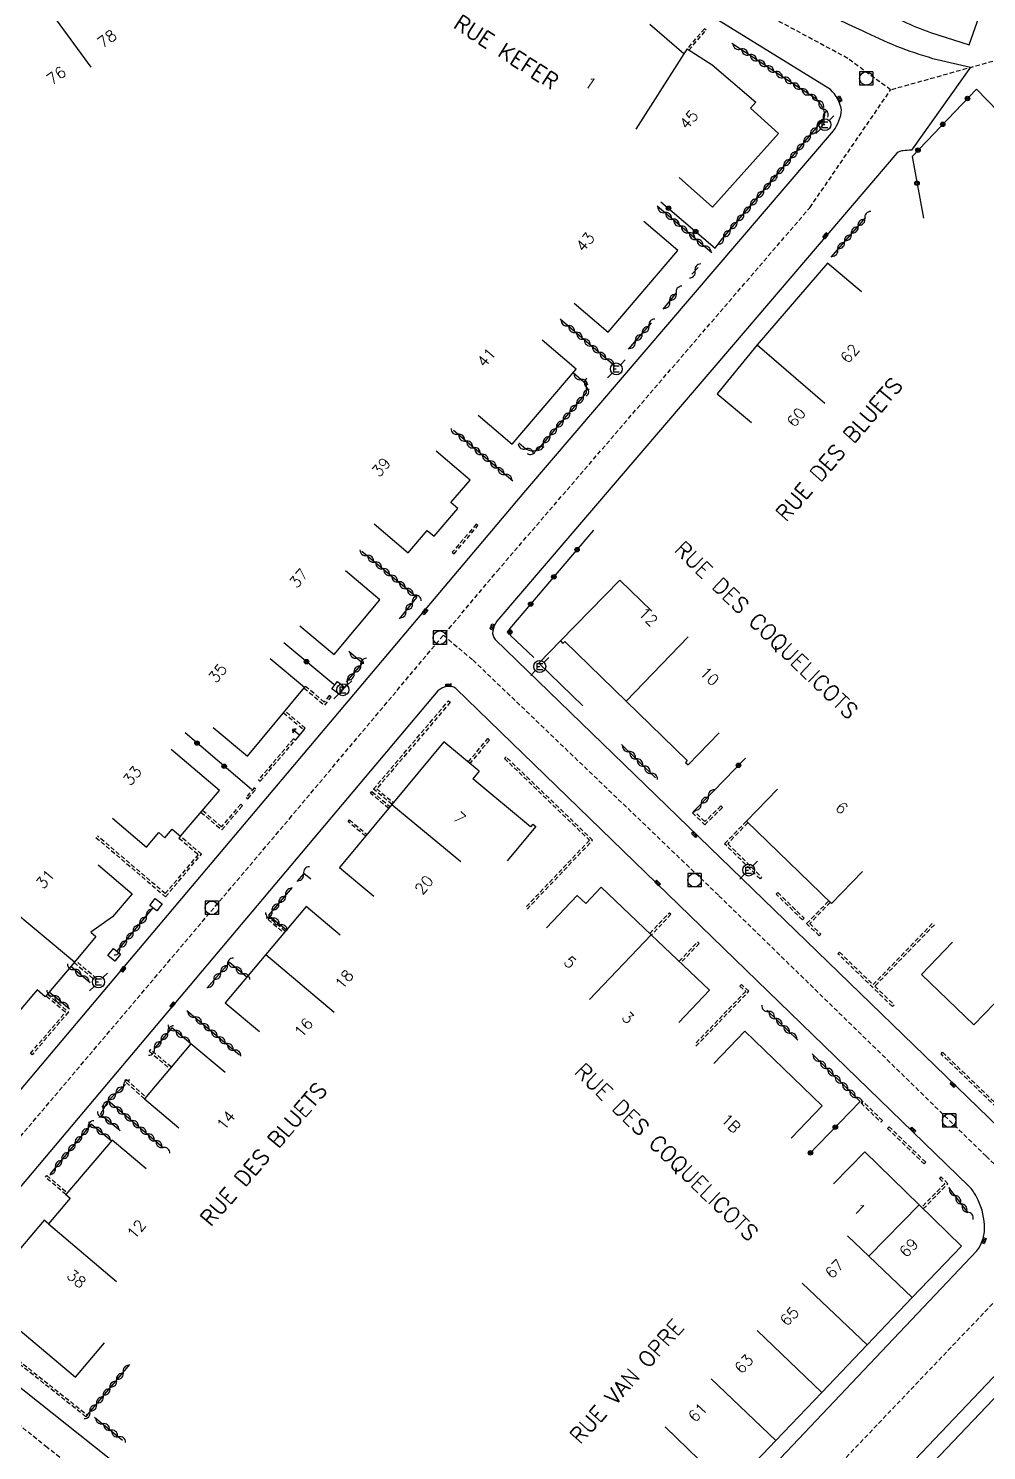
# Model space of a CAD drawing. Header units: millimetres. Extents: x 185000 to 186002, y 127000 to 128000.
# Drawn here: x 185767.9 to 185875, y 127699.4 to 127858.5 of the extents above; entities that cross this region are included whole.
import ezdxf
from ezdxf.enums import TextEntityAlignment as Align

# ---------------------------------------------------------------- set-up
doc = ezdxf.new("R2010")
doc.units = ezdxf.units.MM
doc.linetypes.add('DASHED', pattern=[0.75, 0.5, -0.25])
doc.layers.get('0').update_dxf_attribs({"linetype": 'CONTINUOUS'})
for name, color, linetype in [('W0001', 6, 'DASHED'), ('W0008', 7, 'CONTINUOUS'), ('W0100', 7, 'CONTINUOUS'), ('W0112', 1, 'DASHED'), ('W0310', 3, 'CONTINUOUS'), ('W0322', 7, 'CONTINUOUS'), ('W0334', 7, 'CONTINUOUS'), ('W0400', 7, 'CONTINUOUS'), ('W0420', 7, 'CONTINUOUS'), ('W0471', 7, 'CONTINUOUS'), ('W0989', 7, 'CONTINUOUS'), ('W0991', 7, 'CONTINUOUS'), ('W1102', 7, 'CONTINUOUS')]:
    doc.layers.add(name, color=color, linetype=linetype)
doc.styles.get("Standard").update_dxf_attribs({"font": 'romans.shx', "width": 0.85})

# ---------------------------------------------------------------- blocks, each defined once
blk = doc.blocks.new('t322o')
at = {"color": 0, "linetype": 'Continuous'}
for radius in [0.25, 0.150337]:
    blk.add_circle((0, 0), radius, dxfattribs=at)
blk = doc.blocks.new('t310o')
at = {"color": 0, "linetype": 'Continuous'}
for centre, start, end in [((-0.4999987064074958, 0.3750017247803044), 216.8699, 323.1304), ((0.5000012935925042, -0.3749982752196956), 36.8699, 143.1303)]:
    blk.add_arc(centre, 0.625, start, end, dxfattribs=at)
blk = doc.blocks.new('T471')
for p, q in [((-0.333334, 0.333334), (-0.333334, -0.333334)), ((-0.333334, 0.333334), (0.333334, 0.333334)), ((-0.333334, 0), (0, 0)), ((0.500001, 0.500001), (1.000002, 1.000002)), ((-0.500001, -0.500001), (-1.000002, -1.000002)), ((-0.333334, -0.333334), (0.333334, -0.333334))]:
    blk.add_line(p, q)
blk.add_ellipse((0, 0), major_axis=(0.4714054636000732, 0.4714054636000732), ratio=1, start_param=5.497787143782138, end_param=11.78097245096172)
blk = doc.blocks.new('T420')
for p, q in [((0.7499999999708962, 0.75), (-0.7500000000291038, 0.75)), ((-0.7500000000291038, 0.75), (-0.7500000000291038, -0.75)), ((0.75, 0.75), (0.75, -0.75)), ((0.7499999999708962, -0.75), (-0.7500000000291038, -0.75))]:
    blk.add_line(p, q)
blk.add_ellipse((0, 0), major_axis=(-0.5303300858918937, 0.5303300858918937), ratio=0.9999999999925214, start_param=3.926990816990981, end_param=10.21017612417057)
blk = doc.blocks.new('T400')
for p, q in [((-0.15, 0.3), (0.15, 0.3)), ((-0.15, -0.25), (-0.15, 0.3)), ((-0.15, 0.15), (0.15, 0.15)), ((-0.15, 0), (0.15, 0)), ((0.15, 0.3), (0.15, -0.25)), ((-0.15, -0.15), (0.15, -0.15)), ((-0.15, -0.25), (-0.15, -0.3)), ((-0.15, -0.3), (0.15, -0.3)), ((0.15, -0.3), (0.15, -0.25))]:
    blk.add_line(p, q)
blk = doc.blocks.new('t112o')
at = {"color": 0, "linetype": 'Continuous'}
for p, q in [((-0.5, 0.5), (0.5, 0.5)), ((-0.5, -0.5), (-0.5, 0.5)), ((0.5, 0.5), (0.5, -0.5)), ((0.5, -0.5), (-0.5, -0.5))]:
    blk.add_line(p, q, dxfattribs=at)

msp = doc.modelspace()

# ---------------------------------------------------------------- linework, layer by layer
at = {"layer": 'W0001'}
for points in [[(185704.8810626359, 127660.8619833073), (185723.9915918793, 127683.3598438254), (185748.3782272385, 127712.2961481872), (185753.8781905512, 127719.0375813846), (185797.0477216677, 127770.0650425277), (185820.2928554609, 127797.7567759992), (185855.2643257227, 127838.4128022422), (185864.2966031703, 127851.577695545), (185859.5190138668, 127855.1108128071), (185851.2171820966, 127859.5705295751), (185836.6889744834, 127868.8011062606), (185832.3305127369, 127872.0162521383), (185824.2362254846, 127880.4171137586)], [(185824.6780115964, 127662.2514595553), (185889.344916495, 127730.1468498421), (185914.1517971923, 127756.1462004184), (185937.2083161956, 127780.3961756451), (185952.1165881454, 127795.5976536214), (185943.6061988683, 127803.0777450916), (185922.7225466415, 127823.225733737), (185911.6771456772, 127833.2394060082), (185880.0498799115, 127855.9812975061), (185864.2966031703, 127851.577695545)], [(185814.2745725159, 127790.5872458623), (185817.5947606058, 127787.8001969242), (185845.0945825431, 127761.4567521411), (185874.9811812151, 127732.3130173055), (185883.594462399, 127724.1093052003)], [(185817.3105677704, 127661.6917859385), (185812.7082790154, 127665.6120113484), (185794.9116019403, 127680.0336055193), (185769.9687711333, 127699.7431203987), (185754.5083368829, 127712.104486343), (185747.0186159748, 127718.6972163265), (185721.1825142719, 127739.0247983079), (185714.001, 127744.82815)]]:
    msp.add_lwpolyline(points, dxfattribs=at)
at = {"layer": 'W0008', "flags": 128}
for points in [[(185715.8451, 127747.2267), (185718.3117, 127745.1945, 0.0057), (185721.9276, 127742.2494), (185749.0051, 127720.6927, 0.1971), (185750.1276, 127720.3866, 0.083), (185750.9263, 127720.6853), (185779.2213, 127754.2609), (185823.5027, 127806.763), (185857.8985, 127847.0218, 0.1426), (185858.8135, 127849.3667, 0.1456), (185857.5839, 127851.6214), (185833.4414, 127866.5457, -0.01659999999997399), (185829.1067, 127869.6893), (185825.496, 127872.98)], [(185858.371, 127859.5183, 0.0106), (185861.5794, 127858.0225, 0.0499), (185869.5023, 127854.9716), (185873.2374, 127854.1148), (185866.6218, 127844.8539, 0.0193), (185865.6919, 127844.7745, 0.1797), (185864.99, 127844.496), (185861.2897, 127840.1895), (185846.7416, 127823.1129), (185820.2554, 127792.1745, 0.1101), (185819.7984, 127791.0468, 0.22), (185820.0709, 127790.1182), (185878.8916, 127733.1119, 0.1182)], [(185968.4598, 127798.0313), (185966.7301, 127799.2199), (185967.9847, 127800.7258, 0.1166), (185966.0277, 127801.4254, 0.102), (185964.9576, 127801.211, 0.1059), (185963.6572, 127800.2942), (185946.1225, 127781.7768), (185885.8883, 127718.1782), (185829.4436, 127658.837, 0.1269000000008224), (185828.2723, 127657.0244, 0.1006772738097678), (185828.525, 127655.0219, 0.1427), (185829.1485, 127654.161), (185855.1037530146, 127635.7297082341)], [(185869.8280477329, 127682.5518000362), (185892.8016, 127715.2026), (185896.8225, 127712.2109, 0.223), (185897.5744, 127711.9698, 0.2243), (185897.938, 127712.4596, 0.1711), (185897.9333, 127712.8926), (185897.3469, 127714.2851), (185890.6995, 127720.7867), (185861.5948, 127690.2312), (185861.5832, 127689.4822)]]:
    msp.add_lwpolyline(points, format="xyb", dxfattribs=at)
msp.add_lwpolyline([(185852.6513, 127699.2495), (185873.9263, 127721.7237, 0.1977), (185874.7862, 127724.6614, 0.1138), (185873.897, 127727.7809, 0.0774), (185873.0528, 127728.9625), (185815.6704, 127784.6151, 0.2353), (185814.6069, 127784.8771, 0.1145), (185813.6657, 127784.359), (185756.9532, 127717.0253, 0.1358), (185756.4772, 127715.5303, 0.1966), (185757.3566, 127714.0624), (185816.0912, 127667.3882, 0.1768), (185819.4422, 127666.4464, 0.0933), (185821.3603, 127666.8678, 0.058), (185823.1273, 127668.0057)], format="xyb", close=True, dxfattribs=at)
at = {"layer": 'W0100'}
for p, q in [((185841.5304, 127856.1729), (185841.1807310871, 127855.6249660155)), ((185798.7553, 127784.7392), (185794.9152934225, 127787.9414413221)), ((185798.6721056435, 127780.0212604657), (185797.7079, 127778.8396)), ((185818.2775, 127775.3885), (185817.5744801973, 127774.5424721298)), ((185824.2939, 127769.46), (185824.0368533258, 127769.1535248668))]:
    msp.add_line(p, q, dxfattribs=at)
at = {"layer": 'W0100', "flags": 128}
msp.add_lwpolyline([(185833.3854271298, 127881.3966930846, 0.02923435768454135), (185843.1364, 127872.7375, 0.0211), (185853.5764, 127865.5582), (185862.5393, 127860.6958, -0.0006), (185865.6875, 127859.2786, 0.0281), (185868.7652, 127858.0203), (185873.0768, 127856.6282), (185874.8812, 127861.7507), (185870.2746, 127866.338), (185869.4193, 127867.2109), (185865.9201216132, 127870.782419371)], format="xyb", dxfattribs=at)
for points in [[(185841.1807310871, 127855.6249660155), (185837.3743, 127858.9003)], [(185828.9056802921, 127827.748360011), (185832.7053, 127824.4983), (185840.4975, 127833.6081), (185836.697880292, 127836.858160011)], [(185861.0536046101, 127829.0031989016), (185857.2273, 127832.2218), (185849.3578, 127823.0578), (185844.9165, 127817.5866), (185848.7428046101, 127814.3679989016)], [(185818.1801145517, 127815.2063161215), (185821.9866, 127811.9643), (185829.1177, 127820.337), (185825.3112145517, 127823.5790161215)], [(185806.5167011844, 127803.0563568381), (185810.3223, 127799.8133), (185812.4559393452, 127802.3170413065), (185813.228, 127801.6582), (185815.8827, 127804.7691), (185815.108525014, 127805.4297455801), (185817.2576, 127807.9516), (185813.4520011845, 127811.1946568381)], [(185798.2173854279, 127791.6559491167), (185802.0507, 127788.4457), (185807.1778, 127794.5679), (185803.3444854279, 127797.7781491167)], [(185788.5179934225, 127780.2700413221), (185792.358, 127777.0678), (185798.7553, 127784.7392)], [(185818.2775, 127775.3885), (185814.315, 127778.6812), (185808.5251, 127771.6483), (185802.6451, 127764.6108), (185806.4820693723, 127761.404920084)], [(185777.2718699424, 127770.1373264792), (185781.0779310101, 127766.894812154), (185782.4548227039, 127768.51100667), (185783.1246894518, 127767.9403241487), (185783.9349210995, 127768.8913734953), (185784.8636, 127768.1002), (185789.2215, 127773.2155), (185783.8168932838, 127777.8198703416)], [(185824.0368533258, 127769.1535248668), (185817.5744801973, 127774.5424721298)], [(185851.6467552611, 127773.3799473137), (185848.1670314878, 127769.7894706795), (185857.6754, 127760.5744), (185861.1551237734, 127764.1648766343)], [(185840.5997662945, 127747.2663649702), (185844.044, 127750.8909), (185837.5061, 127757.0945), (185831.9221, 127762.4098), (185830.1999831473, 127760.5975324851), (185829.2576040395, 127761.4930332485), (185825.8133703341, 127757.8684982187)], [(185802.7388645582, 127757.0284025519), (185798.9118, 127760.2461), (185794.4065, 127754.8738), (185789.8686, 127749.4903), (185793.6956645582, 127746.2726025519)], [(185871.2262343719, 127756.2444198983), (185867.754, 127752.6467), (185873.5969434422, 127747.0075536443), (185877.0691778141, 127750.6052735426)], [(185853.1869277374, 127734.3482838716), (185856.6573, 127737.9478), (185848.003, 127746.2916), (185844.5326277374, 127742.6920838716)], [(185789.8609171393, 127741.6635314108), (185786.0361, 127744.8839), (185780.8559, 127738.7314), (185784.6807171393, 127735.5110314108)], [(185797.2088191717, 127695.2904674192), (185794.088, 127691.384), (185821.5738, 127669.426), (185835.5432, 127684.0392), (185841.12, 127689.7719), (185846.275, 127695.0848), (185851.4638, 127700.5262), (185856.6053, 127705.8948), (185861.6646, 127711.2115), (185866.7112, 127716.5184), (185872.2251, 127722.2508), (185867.4861, 127726.8766), (185861.418, 127732.7957), (185857.9266822154, 127729.2164961602)]]:
    msp.add_lwpolyline(points, dxfattribs=at)
at = {"layer": 'W0100'}
for points in [[(185841.5303999995, 127856.1729000004), (185844.3308, 127854.3858), (185849.2127, 127850.2042), (185848.6163294371, 127849.5376730248), (185851.7648, 127846.7206), (185844.3681245022, 127838.4537872965), (185840.6419299413, 127841.7877750131)], [(185837.5917549403, 127793.2748431484), (185834.0049, 127796.7583), (185827.3916, 127789.9487), (185827.6361, 127789.6648), (185827.8449439961, 127789.8801698802), (185834.7082164282, 127783.2248602371), (185841.5607439961, 127776.5799698802), (185841.3519, 127776.3646), (185841.6426, 127776.0829), (185845.1233332676, 127779.6723980039)], [(185798.1900028218, 127779.4304302329), (185797.4152082925, 127780.0626433595), (185797.4555364032, 127779.6646814976), (185797.8131701544, 127780.1029714702), (185797.4152082925, 127780.0626433595)], [(185824.2939000001, 127769.4599999999), (185824.6219, 127769.1849), (185821.4088165722, 127765.353960835)], [(185775.6625852496, 127764.9062607763), (185779.4837, 127761.6815), (185777.2822, 127759.1083), (185774.8344498163, 127757.3645546158), (185775.4096, 127756.8832), (185773.0022, 127754.0067), (185769.7427, 127750.1391), (185768.8256324599, 127750.9130425863), (185764.9911198727, 127746.3694148183), (185761.1700051222, 127749.5941755945)], [(185781.0379870402, 127730.8945550132), (185777.2199, 127734.1229), (185772.0605, 127728.021), (185772.533942793, 127727.6206852216), (185770.1098515388, 127724.7645876516), (185769.6435, 127725.1604), (185762.405, 127716.6319), (185773.1449, 127707.6005), (185776.3629248208, 127711.4272892877)]]:
    msp.add_lwpolyline(points, dxfattribs=at)
at = {"layer": 'W0112'}
for p, q in [((185783.2094, 127761.3539), (185783.1997, 127761.3379)), ((185783.4229, 127761.2237), (185783.4131, 127761.2077))]:
    msp.add_line(p, q, dxfattribs=at)
for points in [[(185841.7432767733, 127856.0370508065), (185843.6576419434, 127858.2657014631), (185843.468, 127858.4286), (185841.5303999995, 127856.1729000004)], [(185798.7002802063, 127784.6732223461), (185801.0003, 127782.7552), (185801.7094, 127783.6978), (185801.5096189417, 127783.8480914793), (185800.9585387037, 127783.1155456715), (185798.8603922724, 127784.865222675), (185798.7553, 127784.7392)], [(185808.541580535, 127771.6683186453), (185806.4634, 127773.3792), (185814.8599, 127783.2644), (185815.0504411278, 127783.1025541517), (185806.8182959816, 127773.4108491319), (185808.7004762754, 127771.8613267893)], [(185796.4005859937, 127781.9155160978), (185798.6721056435, 127780.0212604657), (185798.8322177097, 127780.2132607946), (185796.5606980598, 127782.1075164266)], [(185817.0559239684, 127776.4035872932), (185819.2377938314, 127779.0292924385), (185819.4300728928, 127778.8695152106), (185817.2482030298, 127776.2438100653)], [(185823.6305081971, 127759.9427745837), (185830.9723, 127767.6689), (185821.2976, 127776.9728), (185821.124310203, 127776.7926038673), (185830.6198859104, 127767.6609629043), (185823.4492814456, 127760.114986269)], [(185787.1665976177, 127770.8034570077), (185789.4929, 127768.8216), (185791.7951, 127771.5255), (185791.604750199, 127771.687570828), (185789.4646677734, 127769.1740755318), (185787.3287233339, 127770.9937600611)], [(185808.1659089571, 127771.2184008565), (185806.1313552393, 127772.9183192736), (185806.2916492352, 127773.1101677422), (185808.3262029529, 127771.4102493251)], [(185805.5714992028, 127768.113271835), (185803.6119441201, 127769.7505270942), (185803.7722381159, 127769.9423755628), (185805.7317931986, 127768.3051203036)], [(185848.3465553195, 127769.6154844908), (185846.079381696, 127767.2761511267), (185849.8749729088, 127763.5190758846), (185849.6991, 127763.3414), (185845.7277, 127767.2725), (185848.1670314878, 127769.7894706795)], [(185775.4210323036, 127767.9648145415), (185783.1997, 127761.3379), (185787.2136, 127766.1076), (185784.8636, 127768.1002), (185784.7019188353, 127767.9095191122), (185786.861945858, 127766.078000029), (185783.170367231, 127761.6913131218), (185775.5831580199, 127768.1551175949)], [(185857.5435499993, 127760.7021829182), (185855.2519427276, 127758.3376382302), (185856.4961861758, 127757.1608301456), (185856.3244, 127756.9792), (185854.8963, 127758.3299), (185857.3640261676, 127760.8761691069)], [(185796.5961184484, 127757.4847886557), (185794.835565965, 127758.959901063), (185794.6810219988, 127758.7833794936), (185796.4354758492, 127757.2932319922)], [(185837.3556155353, 127757.2377432083), (185839.5535058493, 127759.5467416682), (185839.7345855944, 127759.374375413), (185837.5367413855, 127757.065425389)], [(185869.1905221588, 127758.209128135), (185862.5275861616, 127751.3341238038), (185862.5275990765, 127751.3341113405), (185864.6801990765, 127749.2476113405), (185864.5062, 127749.0681), (185862.3536, 127751.1546), (185858.4021, 127754.9679), (185858.5757028815, 127755.1477945234), (185862.3476912482, 127751.5077271), (185869.0106357733, 127758.3827402305)], [(185840.6431159716, 127754.117887895), (185842.7029047688, 127756.2886747248), (185842.8842571623, 127756.1165953555), (185840.8244683651, 127753.9458085257)], [(185772.9765399988, 127753.9760399546), (185775.3230230189, 127752.0122216954), (185775.4834745575, 127752.2039384233), (185773.1369915374, 127754.1677566825)], [(185842.5260769732, 127744.6266433698), (185848.4496, 127750.7706), (185847.6169, 127751.5268), (185847.4488291754, 127751.3417265067), (185848.0908481347, 127750.7586897143), (185842.3461011668, 127744.8001619829)], [(185769.9917975909, 127750.4346698243), (185772.3478, 127748.4491), (185768.2812, 127743.6518), (185768.0904975029, 127743.8134556761), (185771.9949777667, 127748.4195057349), (185769.8306892372, 127750.2435047166)], [(185783.8509873038, 127742.2886515803), (185781.5279552133, 127744.2445671976), (185781.3669367838, 127744.0533263406), (185783.6899688743, 127742.0974107234)], [(185877.2041, 127736.764), (185869.9354, 127743.7621), (185870.1087925655, 127743.9421972466), (185877.3686357635, 127736.9526243265)], [(185780.8559, 127738.7314), (185778.641262833, 127740.7289560237), (185778.8087068813, 127740.9145967808), (185781.0233440482, 127738.9170407571)], [(185772.0675432878, 127728.0293299294), (185769.7712678352, 127729.9709224777), (185769.9326850845, 127730.1618268297), (185772.2289605371, 127728.2202342815)], [(185867.9491745242, 127726.4245868888), (185870.7029, 127729.2457), (185869.9219, 127730.0059), (185869.7475249587, 127729.8267538447), (185870.3491264007, 127729.2411745666), (185867.7702740539, 127726.5992139821)]]:
    msp.add_lwpolyline(points, dxfattribs=at)
for points in [[(185815.4683, 127799.7033), (185818.1423, 127802.8528), (185817.9517, 127803.0146), (185815.2777, 127799.8651)], [(185797.5182, 127779.0024), (185793.5937, 127774.4282), (185793.7834, 127774.2654), (185797.7079, 127778.8396)], [(185793.1243, 127773.5384), (185792.2299, 127772.4589), (185792.4225, 127772.2994), (185793.3168, 127773.3789)], [(185842.1304, 127770.7294), (185843.5053, 127769.395), (185845.4927, 127771.3163), (185845.3189376189, 127771.4960404654), (185843.505641438, 127769.7430536725), (185842.3045146944, 127770.9087992006)], [(185854.4439, 127758.7603), (185851.5025, 127761.6323), (185851.6772, 127761.8112), (185854.6186, 127758.9392)], [(185860.997, 127738.2796), (185863.2177, 127736.1231), (185863.3919, 127736.3025), (185861.1711, 127738.4589)], [(185868.2308, 127731.6394), (185864.1393, 127735.6122), (185863.9652, 127735.4328), (185868.0566, 127731.4601)], [(185762.5847, 127712.8064), (185774.4468, 127703.3707), (185774.2912, 127703.1751), (185762.4291, 127712.6107)]]:
    msp.add_lwpolyline(points, close=True, dxfattribs=at)
at = {"layer": 'W0310'}
for p, q in [((185844.2973183028, 127833.3588159219), (185838.1802265295, 127838.591159389)), ((185833.451598401, 127820.7024057128), (185827.345984273, 127825.924931609)), ((185822.04816118, 127807.8186775404), (185815.4017545395, 127813.4826152147)), ((185774.7551594193, 127751.7121111664), (185772.5994834663, 127753.5288517209)), ((185772.4648128045, 127748.7550627509), (185770.191162457, 127750.6712286697)), ((185785.5709459213, 127748.6243370204), (185791.4892705249, 127743.6483619134)), ((185776.7712, 127738.541), (185782.9261947809, 127733.2875037718)), ((185774.4468, 127703.3707), (185779.2090914491, 127709.0338899743))]:
    msp.add_line(p, q, dxfattribs=at)
at = {"layer": 'W0310', "flags": 128}
for points in [[(185845.3635, 127834.7711), (185850.7237, 127841.0779), (185856.7824, 127848.2668, 0.2743), (185856.7444, 127849.5027, 0.0716), (185856.0487, 127850.5019), (185846.5518, 127856.7837)], [(185822.7283029104, 127812.0946032243), (185823.4896, 127811.4462, 0.1015), (185824.1675, 127811.1979, 0.2285), (185825.0293, 127811.5408), (185830.2746, 127817.6985), (185830.2956, 127818.6472), (185828.7787889301, 127819.939080925)]]:
    msp.add_lwpolyline(points, format="xyb", dxfattribs=at)
for points in [[(185861.4937, 127837.3048), (185857.6293, 127832.8597)], [(185842.0836, 127830.9627), (185842.7692, 127831.7193)], [(185838.8731, 127827.0515), (185840.3626, 127828.8983)], [(185834.9872, 127822.5934), (185837.5681, 127825.5243)], [(185809.3544, 127792.4265), (185811.3113, 127794.8238), (185805.1743929037, 127799.9632166106)], [(185803.4568, 127785.3712), (185805.2368, 127787.4831), (185803.7075335689, 127788.7720314112)], [(185834.2094, 127778.3764), (185838.0156, 127774.6446)], [(185844.4961, 127773.1674), (185842.3045146944, 127770.9087992006)], [(185799.442525185, 127763.3061747177), (185798.6845, 127763.9584), (185797.8985, 127763.0449)], [(185797.3801, 127762.3789), (185794.7294, 127759.2943), (185796.7162777042, 127757.6280713604)], [(185777.8049, 127755.2499), (185781.7954, 127760.0483)], [(185792.2848310399, 127752.3567756393), (185790.3602, 127753.9791), (185787.8318, 127751.1207)], [(185853.9152, 127745.2917), (185850.4629, 127748.6496)], [(185786.0361, 127744.8839), (185783.91, 127746.6601), (185781.8747, 127744.2857)], [(185860.8854, 127738.4495), (185855.5204, 127743.763)], [(185778.7045, 127740.3375), (185776.7712, 127738.541), (185775.9373, 127737.0272), (185778.1171468083, 127735.1840525176)], [(185777.1359206715, 127734.0235796403), (185774.8978, 127735.916), (185770.2931, 127730.3379)], [(185872.966, 127725.9849), (185870.822, 127728.8179)], [(185775.2658, 127703.1303), (185778.4015, 127700.567)]]:
    msp.add_lwpolyline(points, dxfattribs=at)
at = {"layer": 'W0322'}
for p, q in [((185802.0367110281, 127785.0781016677), (185796.4279367479, 127789.755345939)), ((185792.8085775429, 127773.341674577), (185785.3877460104, 127779.6637361835)), ((185844.4961, 127773.1674), (185848.0656634586, 127776.8505757425)), ((185860.8854, 127738.4495), (185855.1275029586, 127732.477332838))]:
    msp.add_line(p, q, dxfattribs=at)
at = {"layer": 'W0322', "flags": 128}
for points in [[(185883.5458, 127841.7196), (185873.9103, 127851.6726), (185866.6903, 127844.1383), (185867.9722908808, 127837.2282011198)], [(185838.6010041758, 127839.0830872403), (185844.6874, 127833.877), (185845.3635, 127834.7711)], [(185831.0735, 127802.3332), (185821.6802, 127791.3019), (185821.7454, 127790.589), (185824.4088, 127788.1059)]]:
    msp.add_lwpolyline(points, dxfattribs=at)
at = {"layer": 'W0334', "flags": 128}
msp.add_lwpolyline([(185827.3916, 127789.9487), (185824.9632, 127787.4838), (185829.8732, 127782.6785)], dxfattribs=at)
at = {"layer": 'W1102'}
for p, q in [((185768.9574, 127862.2147), (185774.8301196769, 127854.120803312)), ((185841.1807310871, 127855.6249660155), (185835.8012093502, 127847.1952124081)), ((185849.3578, 127823.0578), (185856.9443729467, 127816.5429008507)), ((185834.7082164282, 127783.2248602371), (185841.6696829634, 127790.4038562449)), ((185808.5251, 127771.6483), (185816.2454257612, 127765.2924703814)), ((185773.0022, 127754.0067), (185765.3555956929, 127760.4510341449)), ((185837.5061, 127757.0945), (185830.6229252269, 127749.8404042574)), ((185794.4065, 127754.8738), (185802.0687665381, 127748.4480960308)), ((185867.4861, 127726.8766), (185861.8695324303, 127721.1225869184)), ((185770.1098515388, 127724.7645876516), (185777.7339739148, 127718.2936713335)), ((185866.7112, 127716.5184), (185859.464646507, 127723.4095147483)), ((185861.6646, 127711.2115), (185854.4203471709, 127718.1050332703)), ((185856.6053, 127705.8948), (185849.3831278689, 127712.8114631918)), ((185851.4638, 127700.5262), (185844.2267489573, 127707.4272935514)), ((185846.275, 127695.0848), (185839.0980871648, 127702.048414159))]:
    msp.add_line(p, q, dxfattribs=at)

# ---------------------------------------------------------------- block references
at = {"layer": 'W0112'}
for p, rotation in [((185802.5196, 127784.7007999999), 232.7228544340022), ((185782.1394, 127760.4491), 323.2896376451973), ((185777.4547897344, 127754.8464983798), 321.6271260505393)]:
    msp.add_blockref('t112o', p, dxfattribs=dict(at, rotation=rotation))
at = {"layer": 'W0310'}
for p, rotation in [((185847.5151276738, 127856.1464992523), 146.517040052299), ((185848.4784553476, 127855.5092985045), 146.517040052299), ((185849.4417830213, 127854.8720977568), 146.517040052299), ((185850.4051106951, 127854.2348970091), 146.517040052299), ((185851.3684383689, 127853.5976962613), 146.517040052299), ((185852.3317660427, 127852.9604955136), 146.517040052299), ((185853.2950937165, 127852.3232947658), 146.517040052299), ((185854.2584213903, 127851.6860940181), 146.517040052299), ((185855.2217490641, 127851.0488932704), 146.517040052299), ((185856.1579815709, 127850.3802847069), 130.8461085645121), ((185856.7930147398, 127849.4190038964), 117.8611553456538), ((185856.0675779321, 127847.4186338318), 49.87629959469812), ((185856.8037768228, 127848.3072859149), 63.24812359745431), ((185854.578921568, 127845.6522810274), 49.87629959469812), ((185855.3232497501, 127846.5354574296), 49.87629959469812), ((185853.0902652039, 127843.885928223), 49.87629959469812), ((185853.834593386, 127844.7691046252), 49.87629959469812), ((185852.3459370219, 127843.0027518208), 49.87629959469812), ((185850.8572806577, 127841.2363990164), 49.87629959469812), ((185851.6016088398, 127842.1195754186), 49.87629959469812), ((185849.3619634018, 127839.4756835943), 49.63852258591922), ((185850.1099503385, 127840.3557634444), 49.63852258591922), ((185839.0310453876, 127837.8633990972), 139.4574932059769), ((185847.8659895284, 127837.7155238941), 49.63852258591922), ((185848.6139764651, 127838.5956037442), 49.63852258591922), ((185839.9087575402, 127837.1126352346), 139.4574932059769), ((185840.7864696927, 127836.3618713721), 139.4574932059769), ((185846.3700156549, 127835.955364194), 49.63852258591922), ((185847.1180025917, 127836.8354440441), 49.63852258591922), ((185860.6604417186, 127836.3463287272), 228.9975514508892), ((185861.4182271483, 127837.217985909), 228.9975514508892), ((185841.6641818452, 127835.6111075095), 139.4574932059769), ((185842.5418939978, 127834.860343647), 139.4574932059769), ((185845.6220287182, 127835.0752843439), 49.63852258591922), ((185859.1448708593, 127834.6030143636), 228.9975514508892), ((185859.902656289, 127835.4746715454), 228.9975514508892), ((185843.4196061503, 127834.1095797845), 139.4574932059769), ((185858.3870854297, 127833.7313571818), 228.9975514508892), ((185842.4264, 127831.341), 51.11277485805891), ((185839.5981968983, 127827.9505325289), 51.11277485805891), ((185840.3232937966, 127828.8495650578), 51.11277485805891), ((185828.1853254859, 127825.2069888881), 139.457493205984), ((185837.2771295903, 127825.193870625), 48.63341088932017), ((185829.0630376384, 127824.4562250256), 139.457493205984), ((185829.9407497909, 127823.705461163), 139.457493205984), ((185835.7505098634, 127823.4602235417), 48.63341088932017), ((185836.5138197269, 127824.3270470834), 48.63341088932017), ((185830.8184619434, 127822.9546973005), 139.457493205984), ((185831.696174096, 127822.2039334379), 139.457493205984), ((185832.5738862485, 127821.4531695754), 139.457493205984), ((185829.6580870686, 127819.190175201), 139.5786802621913), ((185830.2885715497, 127818.3296813901), 88.73193326618782), ((185829.9350270232, 127817.2998595945), 49.57472008617427), ((185828.4370940278, 127815.5413668475), 49.57472008617427), ((185829.1860605255, 127816.420613221), 49.57472008617427), ((185826.9391610324, 127813.7828741005), 49.57472008617427), ((185827.6881275301, 127814.662120474), 49.57472008617427), ((185815.8945078953, 127813.0627004476), 139.5630134183912), ((185816.7736012217, 127812.313554318), 139.5630134183912), ((185825.441228037, 127812.0243813535), 49.57472008617427), ((185826.1901945347, 127812.903627727), 49.57472008617427), ((185817.6526945481, 127811.5644081884), 139.5630134183912), ((185818.5317878745, 127810.8152620588), 139.5630134183912), ((185823.4994910301, 127811.4401333071), 328.6620367482799), ((185824.600121691, 127811.2567937246), 19.54949163253534), ((185819.4108812009, 127810.0661159292), 139.5630134183912), ((185820.2899745273, 127809.3169697996), 139.5630134183912), ((185821.1690678537, 127808.56782367), 139.5630134183912), ((185805.7143485771, 127799.5110251218), 140.0551599624034), ((185806.5998442432, 127798.7694575758), 140.0551599624034), ((185807.4853399094, 127798.0278900299), 140.0551599624034), ((185808.3708355755, 127797.2863224839), 140.0551599624034), ((185809.2563312417, 127796.5447549379), 140.0551599624034), ((185810.1418269078, 127795.803187392), 140.0551599624034), ((185811.027322574, 127795.061619846), 140.0551599624034), ((185810.084777019, 127793.3212482384), 50.77546746461746), ((185810.815154038, 127794.2159964768), 50.77546746461746), ((185804.5906849329, 127788.0276735212), 139.8743722765503), ((185805.0370156313, 127787.2460637032), 49.87437227637113), ((185803.5482998513, 127785.4797609753), 49.87437227637113), ((185804.2926577413, 127786.3629123392), 49.87437227637113), ((185835.0341290668, 127777.5677919575), 315.5654905256698), ((185835.8588581335, 127776.759183915), 315.5654905256698), ((185836.6835872003, 127775.9505758725), 315.5654905256698), ((185837.5083162671, 127775.14196783), 315.5654905256698), ((185843.9131512971, 127772.5666255729), 225.8627537491102), ((185843.1088329957, 127771.7377123868), 225.8627537491102), ((185798.6518202011, 127763.9204190887), 229.2904105050124), ((185796.627330341, 127761.5029075112), 229.3264293783116), ((185795.121791023, 127759.7509225335), 229.3264293783116), ((185795.874560682, 127760.6269150223), 229.3264293783116), ((185780.3183587345, 127758.2722231154), 50.25202688088274), ((185781.0568793673, 127759.1602615577), 50.25202688088274), ((185795.1530782508, 127758.9389963827), 320.0162443510128), ((185796.038070036, 127758.1968275742), 320.0162443510128), ((185778.8413174691, 127756.4961462307), 50.25202688088274), ((185779.5798381018, 127757.384184673), 50.25202688088274), ((185778.1027968363, 127755.6081077884), 50.25202688088274), ((185790.1275244627, 127753.7160562744), 228.5056077106452), ((185790.9747991331, 127753.4610375116), 139.8715408799728), ((185772.9887938244, 127753.2007523539), 139.8767918828123), ((185773.8719766219, 127752.4564317601), 139.8767918828123), ((185788.5970414876, 127751.9858187581), 228.5056077106452), ((185789.3622829752, 127752.8509375163), 228.5056077106452), ((185791.8579137119, 127752.7166359797), 139.8715408799728), ((185770.6984472096, 127750.2437039384), 139.8767918828188), ((185771.5816300071, 127749.4993833446), 139.8767918828188), ((185850.6034014167, 127748.5129404666), 135.794158058305), ((185786.4549978342, 127747.8810489099), 319.9437404593081), ((185787.3390497471, 127747.1377607993), 319.9437404593081), ((185851.4313510625, 127747.70763035), 135.794158058305), ((185852.2593007083, 127746.9023202333), 135.794158058305), ((185782.7062705788, 127745.2558180083), 229.3973143235742), ((185783.4579559054, 127746.1327411348), 229.3973143235742), ((185784.2633350105, 127746.3649146157), 140.1237280658744), ((185785.1497175052, 127745.6244073078), 140.1237280658744), ((185788.2231016601, 127746.3944726888), 319.9437404593081), ((185789.107153573, 127745.6511845783), 319.9437404593081), ((185853.0872503542, 127746.0970101167), 135.794158058305), ((185781.9545852522, 127744.3788948818), 229.3973143235742), ((185789.9912054859, 127744.9078964678), 319.9437404593081), ((185790.8752573989, 127744.1646083573), 319.9437404593081), ((185856.341037589, 127742.95023992), 135.2763224954167), ((185857.161675178, 127742.1374798401), 135.2763224954167), ((185857.9823127669, 127741.3247197601), 135.2763224954167), ((185858.8029503559, 127740.5119596802), 135.2763224954167), ((185777.6444570568, 127739.3524655266), 222.8994716152636), ((185778.4905513556, 127740.1386903276), 222.8994716152636), ((185859.6235879448, 127739.6991996002), 135.2763224954167), ((185860.4442255338, 127738.8864395203), 135.2763224954167), ((185776.2318028399, 127737.5618185383), 241.1511532517563), ((185776.7983627581, 127738.5662407257), 222.8994716152636), ((185777.6497060998, 127737.7911653298), 319.5181221099741), ((185776.3531905957, 127736.6755479015), 319.784146858957), ((185777.235168702, 127735.9298002096), 319.784146858957), ((185778.5282121995, 127737.0413306596), 319.5181221099741), ((185779.4067182993, 127736.2914959894), 319.5181221099741), ((185773.8225297422, 127734.6134254512), 230.4604585821383), ((185774.5578149719, 127735.5041446163), 230.4604585821383), ((185775.371964459, 127735.5150750242), 139.7841468583111), ((185776.2539425653, 127734.7693273322), 139.7841468583111), ((185780.2852243991, 127735.5416613191), 319.5181221099741), ((185781.1637304989, 127734.7918266489), 319.5181221099741), ((185772.3519592829, 127732.831987121), 230.4604585821383), ((185773.0872445126, 127733.7227062861), 230.4604585821383), ((185782.0422365987, 127734.0419919787), 319.5181221099741), ((185782.9207426985, 127733.2921573085), 319.5181221099741), ((185770.8813888236, 127731.0505487908), 230.4604585821383), ((185771.6166740533, 127731.9412679559), 230.4604585821383), ((185871.5189986311, 127727.8969125364), 127.1182509104457), ((185872.2159972623, 127726.9759250727), 127.1182509104457), ((185872.9129958934, 127726.0549376091), 127.1182509104457), ((185777.7223639819, 127707.2659133234), 49.9388391184858), ((185778.4657277155, 127708.1499016489), 49.9388391184858), ((185776.2356365146, 127705.4979366725), 49.9388391184858), ((185776.9790002482, 127706.3819249979), 49.9388391184858), ((185775.492272781, 127704.613948347), 49.9388391184858), ((185774.7489090474, 127703.7299600215), 49.9388391184858), ((185776.160038247, 127702.399298661), 320.7354773396714), ((185777.054276494, 127701.6682973221), 320.7354773396714), ((185777.9485147411, 127700.9372959831), 320.7354773396714)]:
    msp.add_blockref('t310o', p, dxfattribs=dict(at, rotation=rotation))
at = {"layer": 'W0322'}
for p, rotation in [((185872.8978997034, 127850.6161280395), 226.2203452758686), ((185870.1303523477, 127847.728104211), 226.2203452758686), ((185867.362804992, 127844.8400803825), 226.2203452758686), ((185867.2426446065, 127841.1610901743), 280.5102584720531), ((185839.4598442326, 127838.3484658995), 319.4574932059239), ((185842.4995399989, 127835.7484178907), 319.4574932059239), ((185829.2284052895, 127800.1663583916), 229.5851598581462), ((185826.6351367901, 127797.1208767401), 229.5851598581462), ((185824.0418682907, 127794.0753950885), 229.5851598581462), ((185821.7127358134, 127790.9461518194), 275.2255872129482), ((185798.9647057661, 127787.6398947254), 140.1747464261457), ((185786.7188798345, 127778.5296974972), 139.5711808100513), ((185847.2798790187, 127776.0397813074), 45.89745016692228), ((185789.7637286887, 127775.9356860371), 139.5711808100513), ((185858.1091021899, 127735.5698870972), 226.0464911500516), ((185855.3328043798, 127732.6902741945), 226.0464911500516)]:
    msp.add_blockref('t322o', p, dxfattribs=dict(at, rotation=rotation))
at = {"layer": 'W0400'}
for p, rotation in [((185858.5975, 127850.5813), 27.82660757924208), ((185857.0118, 127835.2679), 141.2705814390757), ((185812.2151, 127793.2447), 319.9188109570636), ((185819.730424514, 127791.5360143111), 341.8965533911056), ((185814.8436, 127784.9945), 92.35253031410214), ((185842.3524, 127768.3017), 225.8819266575111), ((185838.231, 127762.8646), 225.1343441217581), ((185778.4646, 127753.2312), 140.9164851396437), ((185783.999, 127749.2749), 319.7794625115167), ((185871.2611, 127740.3187), 45.76137752485412), ((185866.7936, 127735.2504), 46.19635447556562), ((185874.7263, 127722.8921), 340.326465770417)]:
    msp.add_blockref('T400', p, dxfattribs=dict(at, rotation=rotation))
at = {"layer": 'W0420'}
for p in [(185861.5749, 127852.8673), (185813.8764, 127790.3153), (185842.3617, 127763.1967), (185788.3774, 127760.1002), (185870.835, 127736.3114)]:
    msp.add_blockref('T420', p, dxfattribs=at)
at = {"layer": 'W0471'}
for p in [(185856.9448, 127847.6969), (185833.6202, 127820.3752), (185825.0558, 127787.0931), (185803.0286, 127784.4888), (185848.418, 127764.3245), (185775.7025, 127751.8078)]:
    msp.add_blockref('T471', p, dxfattribs=at)

# ---------------------------------------------------------------- texts
at = {"layer": 'W0989'}
for s, rotation, p in [('RUE KEFER', 327.5699392014418, (185821.3223344306, 127855.8143912259)), ('RUE DES BLUETS', 49.29856559216547, (185858.5263430673, 127811.3806909984)), ('RUE DES COQUELICOTS', 315.9657184837495, (185850.3414711275, 127791.1159549734)), ('RUE DES COQUELICOTS', 315.9657184837495, (185839.1802714659, 127732.7386312182)), ('RUE DES BLUETS', 49.29856559216547, (185794.163420869, 127732.5527091638)), ('RUE VAN OPRE', 48.18009047574173, (185834.7934532128, 127707.1404248748))]:
    msp.add_text(s, height=1.75, rotation=rotation, dxfattribs=at).set_placement(p, align=Align.MIDDLE)
at = {"layer": 'W0991'}
for s, rotation, p in [('78', 35.96365679793071, (185776.6568617254, 127857.2994878152)), ('76', 35.96365679795205, (185770.9909588093, 127853.1884568958)), ('1', 326.5169078820607, (185830.7389930375, 127852.3405193861)), ('45', 48.17962377971421, (185841.7319314976, 127848.2549727664)), ('43', 49.45749320603655, (185830.1420464965, 127834.5783020187)), ('41', 49.57868026269632, (185819.0811247379, 127821.6620774065)), ('62', 49.34597051244593, (185859.7411370047, 127822.1021357231)), ('60', 50.93169773499595, (185853.7365091742, 127814.9651057793)), ('39', 49.56301341844333, (185807.3204320136, 127809.3956466248)), ('37', 50.05515996237576, (185798.0976152275, 127796.9642234985)), ('12', 315.881338756301, (185837.193826767, 127792.6546616653)), ('35', 50.17474642622452, (185789.0286388182, 127786.3473102475)), ('10', 315.8813387564447, (185844.051726767, 127786.0045616653)), ('33', 49.5711808099335, (185779.4786845141, 127774.8865024215)), ('6', 315.8974501664684, (185858.8367461586, 127771.285745618)), ('7', 317.3439669389071, (185816.0707761591, 127770.1518851993)), ('31', 49.81833543073396, (185769.7489283693, 127763.328412451)), ('20', 50.12043439941425, (185812.1079479329, 127762.6795541427)), ('5', 316.0576392316396, (185828.4482267152, 127754.0190655955)), ('18', 50.01624435085252, (185803.1720765574, 127752.0981016262)), ('3', 316.5029302514278, (185834.9243514429, 127747.8267186188)), ('16', 49.87154087956108, (185798.6366616188, 127746.7037703278)), ('14', 49.90373850628508, (185789.9481891369, 127736.3330233983)), ('1B', 316.0464911495681, (185846.4305171535, 127736.0005225817)), ('1', 315.7121455820092, (185860.8464066076, 127726.3838739373)), ('12', 49.79067653294994, (185779.9230733835, 127724.1542032717)), ('69', 46.11303744131941, (185866.3232432632, 127722.0890896053)), ('67', 46.44018450617284, (185858.028329531, 127719.722397536)), ('38', 319.9388391183862, (185773.2455921954, 127718.6217417891)), ('65', 46.42105912429842, (185852.9773350953, 127714.4126532797)), ('63', 46.23784236393563, (185847.8957036886, 127709.0896637131)), ('61', 46.36123410240024, (185842.7179066137, 127703.6714295187))]:
    msp.add_text(s, height=1.25, rotation=rotation, dxfattribs=at).set_placement(p, align=Align.MIDDLE)

doc.saveas('drawing.dxf')
